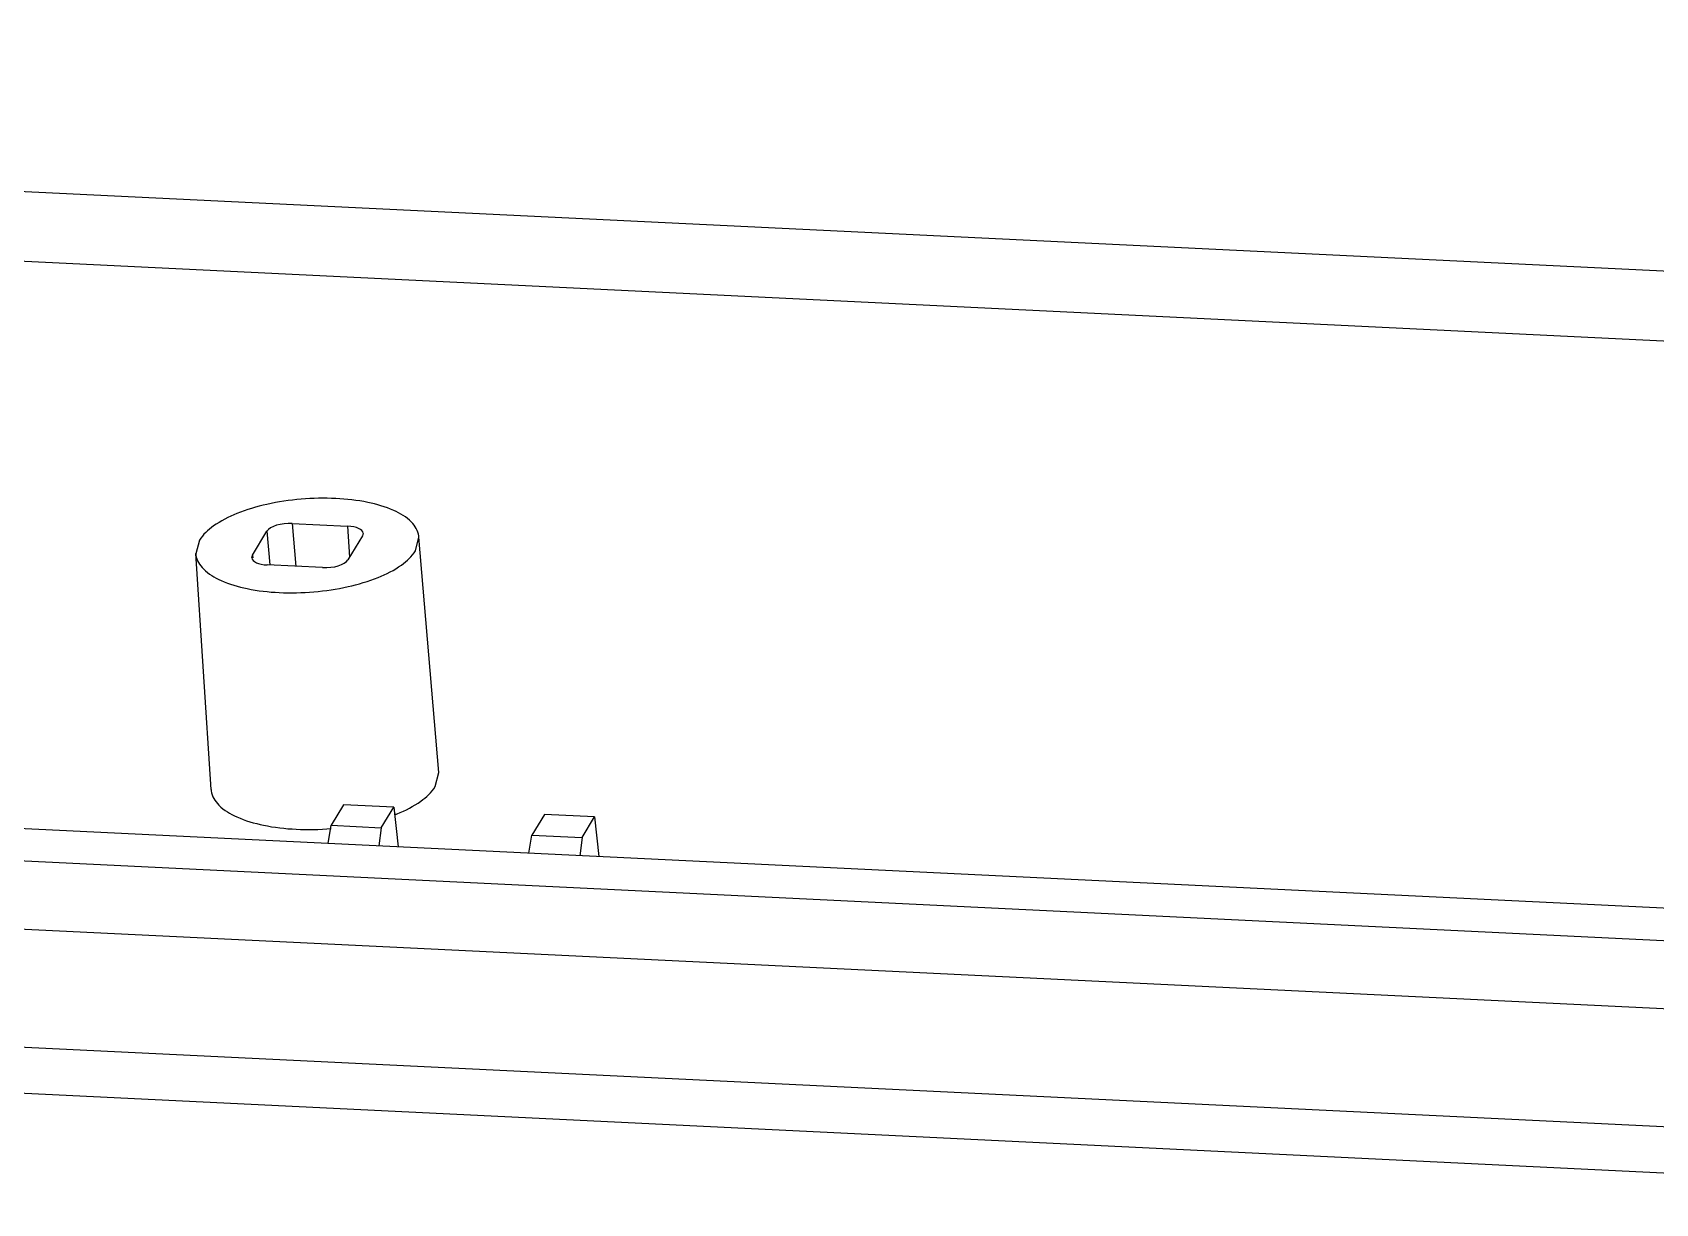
# Model space of a CAD drawing. Header units: millimetres. Extents: x 1833 to 2194, y -395 to -144.
# Drawn here: x 1964.95 to 1996.14, y -367.42 to -344.91 of the extents above; entities that cross this region are included whole.
import ezdxf

# ---------------------------------------------------------------- set-up
doc = ezdxf.new("R2010")
doc.units = ezdxf.units.MM

msp = doc.modelspace()

# ---------------------------------------------------------------- linework, layer by layer
at = {"color": 7, "linetype": 'Continuous'}
for p, q in [((1901.939, -344.911), (2007.135, -350.022)), ((1902.346, -346.273), (2007.539, -351.384)), ((1969.18, -354.959), (1969.458, -354.497)), ((1969.458, -354.497), (1969.51, -355.142)), ((1969.945, -354.347), (1970.012, -355.173)), ((1969.945, -354.347), (1971.007, -354.399)), ((1971.007, -354.399), (1971.044, -354.997)), ((1971.292, -354.586), (1971.013, -355.048)), ((1971.304, -354.538), (1971.292, -354.586)), ((1972.311, -354.873), (1972.379, -354.609)), ((1972.76, -359.136), (1972.379, -354.609)), ((1968.161, -354.672), (1968.091, -354.929)), ((1968.385, -359.462), (1968.091, -354.928)), ((1969.167, -355.009), (1969.18, -354.959)), ((1969.18, -354.959), (1969.184, -355.007)), ((1970.526, -355.198), (1969.464, -355.146)), ((2008.306, -362.329), (1903.113, -357.219)), ((1902.725, -357.817), (2007.972, -362.93)), ((1902.539, -359.12), (2007.784, -364.232)), ((1972.69, -359.406), (1972.76, -359.136)), ((1970.928, -359.754), (1970.689, -360.15)), ((1971.893, -359.801), (1970.928, -359.754)), ((1971.654, -360.197), (1971.893, -359.801)), ((1971.893, -359.801), (1971.977, -360.564)), ((1970.632, -360.499), (1970.689, -360.15)), ((1970.689, -360.15), (1971.654, -360.197)), ((1971.654, -360.197), (1971.61, -360.546)), ((1974.788, -359.941), (1974.549, -360.338)), ((1975.753, -359.988), (1974.788, -359.941)), ((1975.515, -360.384), (1975.753, -359.988)), ((1975.753, -359.988), (1975.838, -360.752)), ((1974.492, -360.686), (1974.549, -360.338)), ((1974.549, -360.338), (1975.515, -360.384)), ((1975.515, -360.384), (1975.471, -360.734)), ((2007.999, -366.516), (1902.627, -361.397)), ((2008.308, -367.42), (1902.936, -362.301))]:
    msp.add_line(p, q, dxfattribs=at)
for centre, radius, start, end in [((1970.723, -356.86), 3.308, 291.027, 291.49), ((1970.74, -356.902), 3.263, 291.4899, 291.9701)]:
    msp.add_arc(centre, radius, start, end, dxfattribs=at)
for centre, ratio, start_param, end_param in [((1969.844, -354.515), 0.417573, 1.283281, 2.854002), ((1970.906, -354.567), 0.417539, -0.002405, 1.283114), ((1969.566, -354.978), 0.417539, -3.134229, -1.858478), ((1970.627, -355.029), 0.417573, -1.858311, -0.287591)]:
    msp.add_ellipse(centre, major_axis=(0.399, 0.03), ratio=ratio, start_param=start_param, end_param=end_param, dxfattribs=at)
for points, start_tangent, end_tangent in [([(1972.379, -354.609), (1972.377, -354.589), (1972.234, -354.323), (1971.895, -354.1), (1971.394, -353.944), (1970.78, -353.869), (1970.112, -353.882), (1969.456, -353.982), (1968.877, -354.16), (1968.43, -354.397), (1968.161, -354.672)], (-0.073574, 0.99729), (-0.515848, -0.85668)), ([(1968.092, -354.929), (1968.094, -354.956), (1968.237, -355.222), (1968.576, -355.444), (1969.077, -355.601), (1969.691, -355.676), (1970.359, -355.663), (1971.015, -355.563), (1971.594, -355.385), (1972.041, -355.148), (1972.311, -354.873)], (0.053592, -0.998563), (0.515848, 0.85668)), ([(1968.386, -359.463), (1968.388, -359.49), (1968.534, -359.762), (1968.879, -359.989), (1969.391, -360.148), (1970.018, -360.225), (1970.69, -360.213)], (0.053615, -0.998562), (0.996508, 0.083494)), ([(1971.96, -359.928), (1972.415, -359.686), (1972.69, -359.406)], (0.927376, 0.374132), (0.515848, 0.85668))]:
    msp.add_spline(points, degree=3, dxfattribs=dict(at, start_tangent=start_tangent, end_tangent=end_tangent))

doc.saveas('drawing.dxf')
